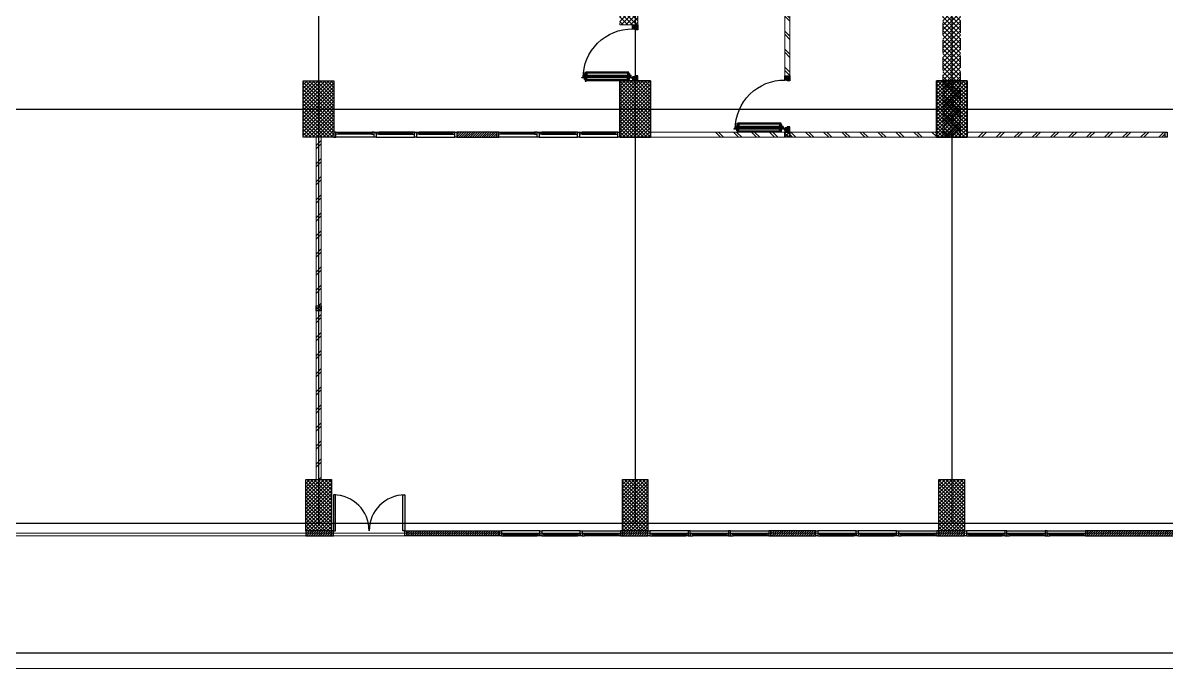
# Model space of a CAD drawing. Header units: inches. Extents: x 0 to 558, y -1 to 295.
# Drawn here: x 239.49 to 261.89, y 173.75 to 186.36 of the extents above; entities that cross this region are included whole.
import ezdxf

# ---------------------------------------------------------------- set-up
doc = ezdxf.new("R2010")
doc.units = ezdxf.units.IN
doc.header["$MEASUREMENT"] = 0
doc.linetypes.add('ACAD_ISO02W100', pattern=[15, 12, -3])
doc.layers.get('defpoints').update_dxf_attribs({"color": 1})
for name, color, linetype, lineweight in [('ars', 11, 'Continuous', 0), ('ars @ 1', 11, 'Continuous', 0), ('ARSIR', 31, 'Continuous', 5), ('ARSIR @ 1', 31, 'Continuous', 5), ('ARSIR BETON', 8, 'Continuous', 5), ('ARSIR KOLOM @ 1', 8, 'Continuous', 13), ('KOL', 1, 'Continuous', 30), ('KOLOM', 4, 'Continuous', 9), ('lan', 7, 'Continuous', 15), ('LIFT', 15, 'Continuous', 15), ('RUMPUT', 93, 'Continuous', 0), ('tem', 5, 'Continuous', 20)]:
    doc.layers.add(name, color=color, linetype=linetype, lineweight=lineweight)
doc.layers.add('as', color=1, linetype='Continuous', plot=False)
for name, color, linetype in [('dinding', 3, 'Continuous'), ('HID', 1, 'Continuous'), ('Kusen', 30, 'Continuous'), ('STL', 6, 'Continuous')]:
    doc.layers.add(name, color=color, linetype=linetype)
doc.layers.add('POLYLINE TPAK', color=4, linetype='Continuous', lineweight=20, plot=False)
pattern_1 = [(86.6697, (37.0798, 226.14725), (-0.5066041, 0.569206), [0.142875, -0.934755]), (41.6697, (37.0798, 226.14725), (-0.5066045, 0.5692064), [0.142875, -0.619125]), (131.6697, (37.0798, 226.14725), (-0.5692064, -0.5066045), [0.142875, -0.619125])]
pattern_2 = [(45, (0, -5), (-0.03535534, 0.03535534), []), (135, (0, -5), (-0.03535534, -0.03535534), [])]
pattern_3 = [(225, (1.1, 1e-06), (-0.014142, 0.014142), []), (135, (1.1, 1e-06), (0.014142, 0.014142), [])]
pattern_4 = [(315, (-2e-13, 1e-06), (0.014142, 0.014142), []), (45, (-2e-13, 1e-06), (-0.014142, 0.014142), [])]
pattern_5 = [(45, (17.76, 45.3), (-0.02245064, 0.02245064), [])]
pattern_6 = [(45, (1583.21095, -452.5532), (-0.176776695, 0.176776695), []), (45, (1583.27345, -452.5532), (-0.176776695, 0.176776695), [])]
pattern_7 = [(225, (0.55, -51.300008), (0.022097087, -0.022097087), [])]

# ---------------------------------------------------------------- blocks, each defined once
blk = doc.blocks.new('K 10.10')
at = {"layer": 'ars'}
h = blk.add_hatch(dxfattribs=at)
h.set_pattern_fill('_USER', color=256, scale=0.05, angle=45, double=1, pattern_type=0)
h.set_pattern_definition([(45, (0, 0), (-0.035355339, 0.035355339), []), (135, (0, 0), (-0.035355339, -0.035355339), [])])
h.paths.add_polyline_path([(1560.538, 1380.407), (1560.638, 1380.407), (1560.638, 1380.507), (1560.538, 1380.507)])
at = {"layer": 'KOL'}
blk.add_lwpolyline([(1560.538, 1380.407), (1560.638, 1380.407), (1560.638, 1380.507), (1560.538, 1380.507)], close=True, dxfattribs=at)
blk = doc.blocks.new('k1')
at = {"layer": 'ars'}
h = blk.add_hatch(dxfattribs=at)
h.set_pattern_fill('_USER', color=256, scale=0.05, angle=45, double=1, pattern_type=0)
h.set_pattern_definition(pattern_2)
h.paths.add_polyline_path([(-0.3, -0.55), (0.3, -0.55), (0.3, 0.55), (-0.3, 0.55)])
at = {"layer": 'KOL'}
blk.add_lwpolyline([(-0.3, -0.55), (0.3, -0.55), (0.3, 0.55), (-0.3, 0.55)], close=True, dxfattribs=at)
blk = doc.blocks.new('k2')
at = {"layer": 'ars'}
h = blk.add_hatch(dxfattribs=at)
h.set_pattern_fill('_USER', color=256, scale=0.05, angle=45, double=1, pattern_type=0)
h.set_pattern_definition(pattern_2)
h.paths.add_polyline_path([(-0.25, -0.5), (0.25, -0.5), (0.25, 0.5), (-0.25, 0.5)])
at = {"layer": 'KOL'}
blk.add_lwpolyline([(-0.25, -0.5), (0.25, -0.5), (0.25, 0.5), (-0.25, 0.5)], close=True, dxfattribs=at)
blk = doc.blocks.new('D-P90')
at = {"layer": 'ars'}
h = blk.add_hatch(dxfattribs=at)
h.set_pattern_fill('ANSI37', color=256, scale=0.005, angle=-90, style=0)
h.set_pattern_definition([(45, (-1350.94906, -1248.591899), (0.01122532015, -0.01122532015), []), (315, (-1350.94906, -1248.591899), (-0.01122532015, -0.01122532015), [])])
h.paths.add_polyline_path([(0.009, -0.183, -0.414214), (0.01, -0.184), (0.01, -1.116, -0.414214), (0.009, -1.117), (-0.034, -1.117, 0.414214), (-0.037, -1.12), (-0.037, -1.142, -1), (-0.038, -1.142), (-0.038, -0.158, -1), (-0.037, -0.158), (-0.037, -0.181, 0.414214), (-0.034, -0.183)])
at = {"layer": 'as'}
for p, q in [((-0.04, -0.158), (-0.046, -0.158)), ((-0.042, -0.161), (-0.042, -0.155))]:
    blk.add_line(p, q, dxfattribs=at)
at = {"layer": 'HID'}
for p, q in [((-0.044, -0.125), (-0.092, -0.077)), ((-0.042, -0.123), (-0.091, -0.075)), ((-0.066, -0.147), (-0.023, -0.104)), ((-0.063, -0.147), (-0.023, -0.107)), ((0.966, -0.147), (0.923, -0.104)), ((0.963, -0.147), (0.923, -0.107)), ((0.942, -0.123), (0.991, -0.075)), ((0.944, -0.125), (0.992, -0.077))]:
    blk.add_line(p, q, dxfattribs=at)
for points in [[(-0.044, -0.125), (-0.044, -0.125), (-0.042, -0.123), (-0.042, -0.123)], [(0.944, -0.125), (0.944, -0.125), (0.942, -0.123), (0.942, -0.123)]]:
    blk.add_lwpolyline(points, dxfattribs=at)
at = {"layer": 'KOL'}
blk.add_line((0.97, -0.13), (0.97, -0.15), dxfattribs=at)
at = {"layer": 'Kusen', "ltscale": 2}
for p, q in [((-0.099, -0.221), (-0.099, -1.06)), ((-0.074, -0.211), (-0.04, -0.211)), ((-0.074, -0.221), (-0.074, -0.211)), ((-0.061, -0.251), (-0.061, -0.211)), ((-0.04, -0.251), (-0.04, -0.211)), ((0.046, -0.211), (0.012, -0.211)), ((0.012, -0.251), (0.012, -0.211)), ((0.033, -0.251), (0.033, -0.211)), ((0.046, -0.221), (0.046, -0.211)), ((0.073, -0.221), (0.073, -1.06)), ((-0.079, -0.241), (-0.079, -1.06)), ((-0.074, -0.251), (-0.074, -0.241)), ((-0.074, -0.251), (-0.04, -0.251)), ((0.046, -0.251), (0.012, -0.251)), ((0.046, -0.251), (0.046, -0.241)), ((0.053, -0.241), (0.053, -1.06)), ((-0.074, -1.05), (-0.04, -1.05)), ((-0.074, -1.05), (-0.074, -1.06)), ((-0.074, -1.08), (-0.074, -1.09)), ((-0.074, -1.09), (-0.04, -1.09)), ((-0.061, -1.05), (-0.061, -1.09)), ((-0.04, -1.05), (-0.04, -1.09)), ((0.046, -1.05), (0.012, -1.05)), ((0.012, -1.05), (0.012, -1.09)), ((0.046, -1.09), (0.012, -1.09)), ((0.033, -1.05), (0.033, -1.09)), ((0.046, -1.05), (0.046, -1.06)), ((0.046, -1.08), (0.046, -1.09))]:
    blk.add_line(p, q, dxfattribs=at)
at = {"layer": 'Kusen'}
for p, q in [((-0.042, -0.155), (-0.038, -0.156)), ((-0.042, -0.157), (-0.038, -0.158))]:
    blk.add_line(p, q, dxfattribs=at)
at = {"layer": 'Kusen', "ltscale": 2}
for points in [[(-0.099, -0.241), (-0.061, -0.241), (-0.061, -0.221), (-0.099, -0.221), (-0.099, -0.241)], [(0.073, -0.241), (0.033, -0.241), (0.033, -0.221), (0.073, -0.221), (0.073, -0.241)], [(-0.101, -1.06), (-0.061, -1.06), (-0.061, -1.08), (-0.101, -1.08), (-0.101, -1.06)], [(0.073, -1.06), (0.033, -1.06), (0.033, -1.08), (0.073, -1.08), (0.073, -1.06)]]:
    blk.add_lwpolyline(points, dxfattribs=at)
at = {"layer": 'Kusen'}
blk.add_circle((-0.042, -0.158), 0.001, dxfattribs=at)
for radius, start, end in [(0.0025, 75.7804, 11.3851), (0.961, 270, 0.4597)]:
    blk.add_arc((-0.042, -0.158), radius, start, end, dxfattribs=at)
at = {"layer": 'STL'}
for p, q in [((-0.038, -0.158), (-0.038, -1.142)), ((-0.037, -0.181), (-0.037, -0.158)), ((-0.034, -0.183), (0.009, -0.183)), ((0.01, -0.184), (0.01, -1.116)), ((-0.034, -1.117), (0.009, -1.117)), ((-0.037, -1.12), (-0.037, -1.142))]:
    blk.add_line(p, q, dxfattribs=at)
for points in [[(0, -0.1), (0, -0.103), (-0.019, -0.103, 0.414214), (-0.02, -0.105), (-0.02, -0.148, -0.414214), (-0.022, -0.15), (-0.068, -0.15, -0.414214), (-0.07, -0.148), (-0.07, -0.13), (-0.067, -0.13), (-0.067, -0.146, 0.414214), (-0.065, -0.147), (-0.024, -0.147, 0.414214), (-0.023, -0.146), (-0.023, -0.102, -0.414214), (-0.021, -0.1)], [(0.9, -0.1), (0.9, -0.103), (0.919, -0.103, -0.414214), (0.92, -0.105), (0.92, -0.148, 0.414214), (0.922, -0.15), (0.968, -0.15, 0.414214), (0.97, -0.148), (0.97, -0.13), (0.967, -0.13), (0.967, -0.146, -0.414214), (0.966, -0.147), (0.925, -0.147, -0.414214), (0.923, -0.146), (0.923, -0.102, 0.414214), (0.921, -0.1)]]:
    blk.add_lwpolyline(points, format="xyb", close=True, dxfattribs=at)
blk.add_lwpolyline([(0.009, -0.182), (-0.034, -0.182, -0.414214), (-0.035, -0.181), (-0.035, -0.158, 1), (-0.04, -0.158), (-0.04, -1.142, 1), (-0.035, -1.142), (-0.035, -1.12, -0.414214), (-0.034, -1.119), (0.009, -1.119, 0.414214), (0.012, -1.116), (0.012, -0.184)], format="xyb", dxfattribs=at)
for centre, radius, start, end in [((-0.038, -0.158), 0.00075, 0, 180), ((-0.034, -0.181), 0.0025, 180, 270), ((0.009, -0.184), 0.0025, 360, 90), ((0.009, -0.184), 0.001, 360, 90), ((-0.034, -1.12), 0.0025, 90, 180), ((0.009, -1.116), 0.001, 270, 0), ((-0.038, -1.142), 0.00075, 180, 0)]:
    blk.add_arc(centre, radius, start, end, dxfattribs=at)
blk = doc.blocks.new('PINTU DARURAT')
at = {"layer": 'ARSIR'}
h = blk.add_hatch(dxfattribs=at)
h.set_pattern_fill('_USER', color=256, scale=0.02, angle=315, style=0, double=1, pattern_type=0)
h.set_pattern_definition(pattern_4)
edge = h.paths.add_edge_path()
edge.add_line((0, 0), (0.1, 0))
edge.add_line((0.1, 0), (0.1, 0.05))
edge.add_line((0.1, 0.05), (0.077, 0.05))
edge.add_line((0.077, 0.05), (0.077, 0.096))
edge.add_arc((0.076, 0.096), 0.0015, 360, 450)
edge.add_line((0.075, 0.097), (0.035, 0.097))
edge.add_arc((0.035, 0.096), 0.0015, 90, 180)
edge.add_line((0.033, 0.096), (0.033, 0.08))
edge.add_line((0.033, 0.08), (0.03, 0.08))
edge.add_line((0.03, 0.08), (0.03, 0.1))
edge.add_line((0.03, 0.1), (0, 0.1))
edge.add_line((0, 0.1), (0, 0))
h = blk.add_hatch(dxfattribs=at)
h.set_pattern_fill('_USER', color=256, scale=0.02, angle=315, style=0, double=1, pattern_type=0)
h.set_pattern_definition(pattern_4)
edge = h.paths.add_edge_path()
edge.add_line((0, 0), (0.1, 0))
edge.add_line((0.1, 0), (0.1, 0.05))
edge.add_line((0.1, 0.05), (0.077, 0.05))
edge.add_line((0.077, 0.05), (0.077, 0.096))
edge.add_arc((0.076, 0.096), 0.0015, 360, 450)
edge.add_line((0.075, 0.097), (0.035, 0.097))
edge.add_arc((0.035, 0.096), 0.0015, 90, 180)
edge.add_line((0.033, 0.096), (0.033, 0.08))
edge.add_line((0.033, 0.08), (0.03, 0.08))
edge.add_line((0.03, 0.08), (0.03, 0.1))
edge.add_line((0.03, 0.1), (0, 0.1))
edge.add_line((0, 0.1), (0, 0))
h = blk.add_hatch(dxfattribs=at)
h.set_pattern_fill('_USER', color=256, scale=0.02, angle=315, style=0, double=1, pattern_type=0)
h.set_pattern_definition(pattern_3)
edge = h.paths.add_edge_path()
edge.add_line((1.1, 0), (1, 0))
edge.add_line((1, 0), (1, 0.05))
edge.add_line((1, 0.05), (1.023, 0.05))
edge.add_line((1.023, 0.05), (1.023, 0.096))
edge.add_arc((1.024, 0.096), 0.0015, -630, -540, ccw=False)
edge.add_line((1.024, 0.097), (1.065, 0.097))
edge.add_arc((1.065, 0.096), 0.0015, -360, -270, ccw=False)
edge.add_line((1.067, 0.096), (1.067, 0.08))
edge.add_line((1.067, 0.08), (1.07, 0.08))
edge.add_line((1.07, 0.08), (1.07, 0.1))
edge.add_line((1.07, 0.1), (1.1, 0.1))
edge.add_line((1.1, 0.1), (1.1, 0))
h = blk.add_hatch(dxfattribs=at)
h.set_pattern_fill('_USER', color=256, scale=0.02, angle=315, style=0, double=1, pattern_type=0)
h.set_pattern_definition(pattern_3)
edge = h.paths.add_edge_path()
edge.add_line((1.1, 0), (1, 0))
edge.add_line((1, 0), (1, 0.05))
edge.add_line((1, 0.05), (1.023, 0.05))
edge.add_line((1.023, 0.05), (1.023, 0.096))
edge.add_arc((1.024, 0.096), 0.0015, -630, -540, ccw=False)
edge.add_line((1.024, 0.097), (1.065, 0.097))
edge.add_arc((1.065, 0.096), 0.0015, -360, -270, ccw=False)
edge.add_line((1.067, 0.096), (1.067, 0.08))
edge.add_line((1.067, 0.08), (1.07, 0.08))
edge.add_line((1.07, 0.08), (1.07, 0.1))
edge.add_line((1.07, 0.1), (1.1, 0.1))
edge.add_line((1.1, 0.1), (1.1, 0))
at = {"layer": 'KOL'}
blk.add_line((1.1, 0.1), (1.1, 0), dxfattribs=at)
blk.add_line((1.1, 0.1), (1.1, 0), dxfattribs=at)
blk.add_line((1.1, 0.1), (1.1, 0), dxfattribs=at)
blk.add_line((1.1, 0.1), (1.1, 0), dxfattribs=at)
for points in [[(0, 0), (0.1, 0), (0.1, 0.05), (0.077, 0.05), (0.077, 0.096, 0.414214), (0.075, 0.097), (0.035, 0.097, 0.414214), (0.033, 0.096), (0.033, 0.08), (0.03, 0.08), (0.03, 0.1), (0, 0.1)], [(0, 0), (0.1, 0), (0.1, 0.05), (0.077, 0.05), (0.077, 0.096, 0.414214), (0.075, 0.097), (0.035, 0.097, 0.414214), (0.033, 0.096), (0.033, 0.08), (0.03, 0.08), (0.03, 0.1), (0, 0.1)], [(1.1, 0), (1, 0), (1, 0.05), (1.023, 0.05), (1.023, 0.096, -0.414214), (1.024, 0.097), (1.065, 0.097, -0.414214), (1.067, 0.096), (1.067, 0.08), (1.07, 0.08), (1.07, 0.1), (1.1, 0.1)], [(1.1, 0), (1, 0), (1, 0.05), (1.023, 0.05), (1.023, 0.096, -0.414214), (1.024, 0.097), (1.065, 0.097, -0.414214), (1.067, 0.096), (1.067, 0.08), (1.07, 0.08), (1.07, 0.1), (1.1, 0.1)]]:
    blk.add_lwpolyline(points, format="xyb", close=True, dxfattribs=at)
at = {"layer": 'Kusen', "xscale": -1, "rotation": 180}
blk.add_blockref('D-P90', (0.1, -0.05), dxfattribs=at)
blk = doc.blocks.new('BV 241')
at = {"layer": 'Kusen'}
for p, q in [((-0.415, 0), (-1.165, 0)), ((-1.115, 0.1), (-0.465, 0.1)), ((-0.465, 0.06), (-1.115, 0.06)), ((-0.375, 0), (0.375, 0)), ((0.325, 0.1), (-0.325, 0.1)), ((-0.325, 0.06), (0.325, 0.06)), ((1.115, 0.1), (0.465, 0.1)), ((0.465, 0.06), (1.115, 0.06)), ((0.415, 0), (1.165, 0))]:
    blk.add_line(p, q, dxfattribs=at)
for points in [[(-1.205, 0), (-1.165, 0), (-1.165, 0.1), (-1.205, 0.1)], [(-0.375, 0), (-0.415, 0), (-0.415, 0.1), (-0.375, 0.1)], [(0.415, 0), (0.375, 0), (0.375, 0.1), (0.415, 0.1)], [(1.205, 0), (1.165, 0), (1.165, 0.1), (1.205, 0.1)]]:
    blk.add_lwpolyline(points, close=True, dxfattribs=at)
for points in [[(-1.115, 0.0775), (-1.115, 0.06), (-1.165, 0.06), (-1.165, 0.1), (-1.115, 0.1), (-1.115, 0.0825), (-1.125, 0.0825), (-1.125, 0.0775), (-1.115, 0.0775)], [(-0.465, 0.0775), (-0.465, 0.06), (-0.415, 0.06), (-0.415, 0.1), (-0.465, 0.1), (-0.465, 0.0825), (-0.455, 0.0825), (-0.455, 0.0775), (-0.465, 0.0775)], [(-0.325, 0.0775), (-0.325, 0.06), (-0.375, 0.06), (-0.375, 0.1), (-0.325, 0.1), (-0.325, 0.0825), (-0.335, 0.0825), (-0.335, 0.0775), (-0.325, 0.0775)], [(0.325, 0.0775), (0.325, 0.06), (0.375, 0.06), (0.375, 0.1), (0.325, 0.1), (0.325, 0.0825), (0.335, 0.0825), (0.335, 0.0775), (0.325, 0.0775)], [(0.465, 0.0775), (0.465, 0.06), (0.415, 0.06), (0.415, 0.1), (0.465, 0.1), (0.465, 0.0825), (0.455, 0.0825), (0.455, 0.0775), (0.465, 0.0775)], [(1.115, 0.0775), (1.115, 0.06), (1.165, 0.06), (1.165, 0.1), (1.115, 0.1), (1.115, 0.0825), (1.125, 0.0825), (1.125, 0.0775), (1.115, 0.0775)]]:
    blk.add_lwpolyline(points, dxfattribs=at)
at = {"layer": 'Kusen', "color": 141}
for points in [[(-1.125, 0.0775), (-0.455, 0.0775), (-0.455, 0.0825), (-1.125, 0.0825)], [(0.335, 0.0775), (-0.335, 0.0775), (-0.335, 0.0825), (0.335, 0.0825)], [(1.125, 0.0775), (0.455, 0.0775), (0.455, 0.0825), (1.125, 0.0825)]]:
    blk.add_lwpolyline(points, close=True, dxfattribs=at)
blk = doc.blocks.new('P-70-DOBLE')
at = {"layer": 'Kusen'}
for points in [[(102.301, -17.94), (102.341, -17.94), (102.341, -18.04), (102.301, -18.04)], [(102.341, -18.04), (102.381, -18.04), (102.381, -18.74), (102.341, -18.74)], [(103.741, -18.04), (103.701, -18.04), (103.701, -18.74), (103.741, -18.74)], [(103.781, -17.94), (103.741, -17.94), (103.741, -18.04), (103.781, -18.04)]]:
    blk.add_lwpolyline(points, close=True, dxfattribs=at)
for centre, start, end in [((102.341, -18.04), 270, 360), ((103.741, -18.04), 180, 270)]:
    blk.add_arc(centre, 0.7, start, end, dxfattribs=at)
blk = doc.blocks.new("k3'")
at = {"layer": 'ars'}
h = blk.add_hatch(dxfattribs=at)
h.set_pattern_fill('_USER', color=256, scale=0.05, angle=45, double=1, pattern_type=0)
h.set_pattern_definition([(45, (0, -4.975), (-0.03535534, 0.03535534), []), (135, (0, -4.975), (-0.03535534, -0.03535534), [])])
h.paths.add_polyline_path([(-0.25, -0.375), (0.25, -0.375), (0.25, 0.375), (-0.25, 0.375)])
at = {"layer": 'KOL'}
blk.add_lwpolyline([(-0.25, -0.375), (0.25, -0.375), (0.25, 0.375), (-0.25, 0.375)], close=True, dxfattribs=at)
blk = doc.blocks.new('T. J2')
at = {"layer": 'Kusen'}
for p, q in [((-0.419, 0), (0.331, 0)), ((-0.369, 0.1), (0.281, 0.1)), ((0.281, 0.06), (-0.369, 0.06))]:
    blk.add_line(p, q, dxfattribs=at)
for points in [[(-0.459, 0), (-0.419, 0), (-0.419, 0.1), (-0.459, 0.1)], [(0.331, 0), (0.371, 0), (0.371, 0.1), (0.331, 0.1)]]:
    blk.add_lwpolyline(points, close=True, dxfattribs=at)
for points in [[(-0.369, 0.077), (-0.369, 0.06), (-0.419, 0.06), (-0.419, 0.1), (-0.369, 0.1), (-0.369, 0.082), (-0.379, 0.082), (-0.379, 0.077), (-0.369, 0.077)], [(0.281, 0.077), (0.281, 0.06), (0.331, 0.06), (0.331, 0.1), (0.281, 0.1), (0.281, 0.082), (0.291, 0.082), (0.291, 0.077), (0.281, 0.077)]]:
    blk.add_lwpolyline(points, dxfattribs=at)
at = {"layer": 'Kusen', "color": 141}
blk.add_lwpolyline([(-0.379, 0.077), (0.291, 0.077), (0.291, 0.082), (-0.379, 0.082)], close=True, dxfattribs=at)
blk = doc.blocks.new('P.SHAFT')
for points in [[(-0.05, 0.54), (-0.05, 0.58), (0.05, 0.58), (0.05, 0.54)], [(-0.05, 0.04), (-0.05, 0.54), (0.05, 0.54), (0.05, 0.04)], [(-0.05, 0), (-0.05, 0.04), (0.05, 0.04), (0.05, 0)]]:
    blk.add_lwpolyline(points, close=True)
blk = doc.blocks.new('KLOPRAK-10')
at = {"layer": 'ARSIR KOLOM @ 1'}
blk.add_hatch(color=256, dxfattribs=at).paths.add_polyline_path([(390.015, -20.575), (390.115, -20.575), (390.115, -20.475), (390.015, -20.475)])
at = {"layer": 'as'}
blk.add_line((390.115, -20.475), (390.015, -20.575), dxfattribs=at)
blk.add_lwpolyline([(390.015, -20.475), (390.115, -20.575)], dxfattribs=at)
at = {"layer": 'KOLOM'}
blk.add_lwpolyline([(390.015, -20.575), (390.115, -20.575), (390.115, -20.475), (390.015, -20.475)], close=True, dxfattribs=at)
blk = doc.blocks.new('T.DAR')
at = {"layer": 'ars'}
h = blk.add_hatch(dxfattribs=at)
h.set_pattern_fill('ANSI31', color=256, scale=0.25, style=0)
h.set_pattern_definition(pattern_7)
h.paths.add_polyline_path([(0.2, 7), (0.3, 7), (0.3, 7.6), (0.55, 7.6), (0.55, 7.7), (0.2, 7.7)])
h = blk.add_hatch(dxfattribs=at)
h.set_pattern_fill('ANSI31', color=256, scale=0.25, style=0)
h.set_pattern_definition(pattern_7)
edge = h.paths.add_edge_path()
edge.add_line((0.2, 7), (0.2, 7.7))
edge.add_line((0.2, 7.7), (0.55, 7.7))
edge.add_line((0.55, 7.7), (0.55, 7.6))
edge.add_line((0.55, 7.6), (0.3, 7.6))
edge.add_line((0.3, 7.6), (0.3, 7))
edge.add_line((0.3, 7), (0.2, 7))
h = blk.add_hatch(dxfattribs=at)
h.set_pattern_fill('ANSI31', color=256, scale=0.25, style=0)
h.set_pattern_definition([(225, (6.599998, -51.300008), (0.022097087, -0.022097087), [])])
h.paths.add_polyline_path([(6.5, 7), (6.6, 7), (6.6, 7.7), (1.38, 7.7), (1.38, 7.6), (6.5, 7.6)])
h = blk.add_hatch(dxfattribs=at)
h.set_pattern_fill('ANSI37', color=256, scale=0.02, style=0)
h.set_pattern_definition([(45, (268.691906, -190.19392), (-0.044901281, 0.044901281), []), (135, (268.691906, -190.19392), (-0.044901281, -0.044901281), [])])
h.paths.add_polyline_path([(0.475, 0), (0.125, 0), (0.125, 7), (0.475, 7)])
h = blk.add_hatch(dxfattribs=at)
h.set_pattern_fill('ANSI37', color=256, scale=0.02, style=0)
h.set_pattern_definition([(45, (6.5, -8e-06), (-0.0449013, 0.0449013), []), (135, (6.5, -8e-06), (-0.0449013, -0.0449013), [])])
h.paths.add_polyline_path([(6.45, 2.2), (6.8, 2.2), (6.8, 7), (6.45, 7)])
h = blk.add_hatch(dxfattribs=at)
h.set_pattern_fill('TEMBOK', color=256, scale=0.25)
h.set_pattern_definition([(45, (6.5, -51.72), (-0.1767767, 0.1767767), []), (45, (6.5625, -51.72), (-0.1767767, 0.1767767), [])])
h.paths.add_polyline_path([(6.55, 3.17), (6.45, 3.17), (6.45, 4.95), (6.55, 4.95)])
h = blk.add_hatch(dxfattribs=at)
h.set_pattern_fill('TEMBOK', color=256, scale=0.25)
h.set_pattern_definition([(45, (0.71143, -49.94), (-0.1767767, 0.1767767), []), (45, (0.77393, -49.94), (-0.1767767, 0.1767767), [])])
h.paths.add_polyline_path([(5.861, 3.75), (6.45, 3.75), (6.45, 3.85), (5.861, 3.85)])
at = {"layer": 'ars @ 1'}
h = blk.add_hatch(dxfattribs=at)
h.set_pattern_fill('TEMBOK', color=256, scale=0.25)
h.set_pattern_definition([(45, (1583.11878, -452.5532), (-0.176776695, 0.176776695), []), (45, (1583.18128, -452.5532), (-0.176776695, 0.176776695), [])])
h.paths.add_polyline_path([(3.57, 1.2), (3.47, 1.2), (3.47, 6.75), (3.57, 6.75)])
h = blk.add_hatch(dxfattribs=at)
h.set_pattern_fill('TEMBOK', color=256, scale=0.25)
h.set_pattern_definition([(45, (33.3, 5.805), (-0.1767767, 0.1767767), []), (45, (33.3625, 5.805), (-0.1767767, 0.1767767), [])])
h.paths.add_polyline_path([(6.4, 6.85), (6.4, 6.75), (3.662, 6.75), (3.662, 6.85)])
h = blk.add_hatch(dxfattribs=at)
h.set_pattern_fill('TEMBOK', color=256, scale=0.25)
h.set_pattern_definition(pattern_6)
h.paths.add_polyline_path([(0.6, 0), (0.6, 0.1), (3.562, 0.1), (3.562, 0)])
h = blk.add_hatch(dxfattribs=at)
h.set_pattern_fill('TEMBOK', color=256, scale=0.25)
h.set_pattern_definition(pattern_6)
h.paths.add_polyline_path([(3.662, 0), (3.662, 0.1), (5.1, 0.1), (5.1, 0)])
at = {"layer": 'ARSIR @ 1'}
h = blk.add_hatch(dxfattribs=at)
h.set_pattern_fill('ANSI32', color=256, scale=0.01, style=0, double=1)
h.set_pattern_definition([(45, (0.79921, 3.74999), (0.067352, -0.067352), []), (45, (0.79921, 3.79489), (0.067352, -0.067352), [])])
h.paths.add_polyline_path([(4.006, 3.85), (4.006, 3.75), (4.249, 3.75), (4.249, 3.85)])
h = blk.add_hatch(dxfattribs=at)
h.set_pattern_fill('ANSI32', color=256, scale=0.01, style=0, double=1)
h.set_pattern_definition([(45, (2.49209, 3.74999), (0.067352, -0.067352), []), (45, (2.49209, 3.79489), (0.067352, -0.067352), [])])
h.paths.add_polyline_path([(5.655, 3.85), (5.655, 3.75), (5.761, 3.75), (5.761, 3.85)])
at = {"layer": 'defpoints', "color": 3, "linetype": 'ACAD_ISO02W100', "ltscale": 0.015}
blk.add_lwpolyline([(6.45, 3.55), (6.45, 3.85), (3.57, 3.85), (3.57, 7.6), (3.57, 7.6), (3.27, 7.6), (3.27, 3.55), (6.45, 3.55)], dxfattribs=at)
at = {"layer": 'dinding'}
for points in [[(4.006, 3.85), (4.006, 3.75), (4.249, 3.75), (4.249, 3.85)], [(5.655, 3.85), (5.655, 3.75), (5.761, 3.75), (5.761, 3.85)]]:
    blk.add_lwpolyline(points, close=True, dxfattribs=at)
at = {"layer": 'KOLOM', "linetype": 'ACAD_ISO02W100', "ltscale": 0.02}
for points in [[(0.475, 0), (0.125, 0), (0.125, 7), (0.475, 7)], [(6.8, 2.2), (6.45, 2.2), (6.45, 7), (6.8, 7)]]:
    blk.add_lwpolyline(points, close=True, dxfattribs=at)
at = {"layer": 'lan', "linetype": 'Continuous'}
for p, q in [((3.57, 7.35), (6.25, 7.35)), ((6.25, 7.35), (6.25, 6.85))]:
    blk.add_line(p, q, dxfattribs=at)
for points in [[(6.25, 7.35), (3.57, 6.85)], [(6.25, 6.85), (3.57, 7.35)]]:
    blk.add_lwpolyline(points, dxfattribs=at)
at = {"layer": 'LIFT'}
for points in [[(4.114, 4.003), (5.754, 4.003), (5.754, 6.143), (4.114, 6.143)], [(4.134, 4.023), (5.734, 4.023), (5.734, 6.123), (4.134, 6.123)], [(4.249, 3.932), (5.655, 3.932), (5.655, 3.968), (4.249, 3.968)], [(4.249, 3.932), (4.402, 3.932), (4.402, 3.968), (4.249, 3.968)], [(4.402, 3.85), (4.249, 3.85), (4.249, 3.897), (4.402, 3.897)], [(4.402, 3.897), (5.502, 3.897), (5.502, 3.932), (4.402, 3.932)], [(5.502, 3.932), (5.655, 3.932), (5.655, 3.968), (5.502, 3.968)], [(5.502, 3.85), (5.655, 3.85), (5.655, 3.897), (5.502, 3.897)]]:
    blk.add_lwpolyline(points, close=True, dxfattribs=at)
for points in [[(4.249, 3.85), (4.249, 3.75), (4.309, 3.75), (4.367, 3.815), (4.402, 3.815), (4.402, 3.85), (4.249, 3.85)], [(5.655, 3.85), (5.655, 3.75), (5.594, 3.75), (5.537, 3.815), (5.502, 3.815), (5.502, 3.85), (5.655, 3.85)]]:
    blk.add_lwpolyline(points, dxfattribs=at)
at = {"layer": 'tem'}
blk.add_lwpolyline([(0.2, 7), (0.2, 7.7), (0.55, 7.7), (0.55, 7.6), (0.3, 7.6), (0.3, 7), (0.2, 7)], dxfattribs=at)
blk.add_lwpolyline([(0.2, 7), (0.2, 7.7), (0.55, 7.7), (0.55, 7.6), (0.3, 7.6), (0.3, 7), (0.2, 7)], dxfattribs=at)
for points in [[(1.38, 7.7), (1.38, 7.6), (6.5, 7.6), (6.5, 7), (6.6, 7), (6.6, 7.7)], [(3.57, 6.92), (3.47, 6.92), (3.47, 6.85), (3.57, 6.85)], [(3.57, 1.2), (3.47, 1.2), (3.47, 6.75), (3.57, 6.75)], [(6.45, 6.85), (6.45, 6.75), (3.57, 6.75), (3.57, 6.85)], [(3.57, 3.75), (3.57, 3.85), (3.906, 3.85), (3.906, 3.75)], [(5.861, 3.75), (5.861, 3.85), (6.45, 3.85), (6.45, 3.75)], [(0.6, 0), (0.6, 0.1), (3.47, 0.1), (3.47, 0)], [(3.57, 0), (3.57, 0.1), (6.2, 0.1), (6.2, 0)]]:
    blk.add_lwpolyline(points, close=True, dxfattribs=at)
at = {"color": 2}
for p in [(-386.108, 24.325), (-384.253, 24.325)]:
    blk.add_blockref('KLOPRAK-10', p, dxfattribs=at)
at = {"color": 2, "xscale": -1, "rotation": 270}
blk.add_blockref('PINTU DARURAT', (3.47, 0.1), dxfattribs=at)
at = {"layer": 'KOL', "xscale": -1, "rotation": 180}
for name, p in [("k3'", (0.3, 5.325)), ("k3'", (0.3, 5.325)), ('k1', (0.3, 0.55)), ('k1', (6.5, 0.55))]:
    blk.add_blockref(name, p, dxfattribs=at)
at = {"layer": 'KOLOM', "extrusion": (0, 0, -1), "xscale": -1, "zscale": -1, "rotation": 180}
for p in [(-1564.108, 1388.007), (-1564.108, 1387.257), (-1564.108, 1384.257), (-1564.108, 1380.507)]:
    blk.add_blockref('K 10.10', p, dxfattribs=at)
at = {"layer": 'Kusen'}
blk.add_blockref('T. J2', (0.999, 7.6), dxfattribs=at)
blk.add_blockref('T. J2', (0.999, 7.6), dxfattribs=at)
at = {"layer": 'Kusen', "color": 2, "rotation": 179.9999772094499}
blk.add_blockref('P.SHAFT', (3.52, 7.5), dxfattribs=at)
blk = doc.blocks.new('A-DAS')
at = {"layer": 'ars'}
h = blk.add_hatch(dxfattribs=at)
h.set_pattern_fill('TEMBOK', color=256, scale=0.25)
h.set_pattern_definition([(45, (-56.4, 6.77), (-0.1767767, 0.1767767), []), (45, (-56.3375, 6.77), (-0.1767767, 0.1767767), [])])
h.paths.add_polyline_path([(17.95, 49.8), (18.05, 49.8), (18.05, 53.1), (17.95, 53.1)])
h = blk.add_hatch(dxfattribs=at)
h.set_pattern_fill('ANSI31', color=256, scale=0.01, style=0)
h.set_pattern_definition([(45, (5.79, 53.1), (-0.02245064, 0.02245064), [])])
h.paths.add_polyline_path([(20.71, 53.1), (21.49, 53.1), (21.49, 53.2), (20.71, 53.2)])
h = blk.add_hatch(dxfattribs=at)
h.set_pattern_fill('TEMBOK', color=256, scale=0.25)
h.set_pattern_definition([(45, (-56.4, 8.67), (-0.1767767, 0.1767767), []), (45, (-56.3375, 8.67), (-0.1767767, 0.1767767), [])])
h.paths.add_polyline_path([(17.95, 46.4), (18.05, 46.4), (18.05, 49.7), (17.95, 49.7)])
h = blk.add_hatch(dxfattribs=at)
h.set_pattern_fill('ANSI31', color=256, scale=0.01, style=0)
h.set_pattern_definition([(45, (2.45, 45.3), (-0.02245064, 0.02245064), [])])
h.paths.add_polyline_path([(17.75, 45.3), (18.25, 45.3), (18.25, 45.4), (17.75, 45.4)])
h = blk.add_hatch(dxfattribs=at)
h.set_pattern_fill('ANSI31', color=256, scale=0.01, style=0)
h.set_pattern_definition(pattern_5)
h.paths.add_polyline_path([(21.54, 45.3), (19.73, 45.3), (19.73, 45.4), (21.54, 45.4)])
h = blk.add_hatch(dxfattribs=at)
h.set_pattern_fill('ANSI31', color=256, scale=0.01, style=0)
h.set_pattern_definition([(45, (8.65, 45.3), (-0.02245064, 0.02245064), [])])
h.paths.add_polyline_path([(23.95, 45.3), (24.45, 45.3), (24.45, 45.4), (23.95, 45.4)])
h = blk.add_hatch(dxfattribs=at)
h.set_pattern_fill('ANSI31', color=256, scale=0.01, style=0)
h.set_pattern_definition([(45, (11.56, 45.3), (-0.02245064, 0.02245064), [])])
h.paths.add_polyline_path([(26.86, 45.3), (27.74, 45.3), (27.74, 45.4), (26.86, 45.4)])
h = blk.add_hatch(dxfattribs=at)
h.set_pattern_fill('ANSI31', color=256, scale=0.01, style=0)
h.set_pattern_definition([(45, (14.85, 45.3), (-0.02245064, 0.02245064), [])])
h.paths.add_polyline_path([(30.15, 45.3), (30.65, 45.3), (30.65, 45.4), (30.15, 45.4)])
h = blk.add_hatch(dxfattribs=at)
h.set_pattern_fill('ANSI31', color=256, scale=0.01, style=0)
h.set_pattern_definition(pattern_5)
h.paths.add_polyline_path([(33.06, 45.3), (34.87, 45.3), (34.87, 45.4), (33.06, 45.4)])
at = {"layer": 'ars @ 1'}
h = blk.add_hatch(dxfattribs=at)
h.set_pattern_fill('TEMBOK', color=256, scale=0.25)
h.set_pattern_definition([(45, (1555.06912, -391.0802), (-0.176776695, 0.176776695), []), (45, (1555.13162, -391.0802), (-0.176776695, 0.176776695), [])])
h.paths.add_polyline_path([(34.58, 53.1), (34.58, 53.2), (30.7, 53.2), (30.7, 53.1)])
at = {"layer": 'as'}
for p, q in [((18, 58.65), (18, 45.55)), ((24.2, 58.65), (24.2, 45.55)), ((30.4, 58.65), (30.4, 45.55)), ((-37.8, 53.65), (36.6, 53.65)), ((-37.8, 45.55), (36.6, 45.55)), ((5.95, 43.01), (36.6, 43.01))]:
    blk.add_line(p, q, dxfattribs=at)
at = {"layer": 'KOL'}
for points in [[(20.71, 53.1), (21.49, 53.1), (21.49, 53.2), (20.71, 53.2)], [(17.75, 45.3), (18.25, 45.3), (18.25, 45.4), (17.75, 45.4)], [(21.54, 45.3), (19.73, 45.3), (19.73, 45.4), (21.54, 45.4)], [(23.95, 45.3), (24.45, 45.3), (24.45, 45.4), (23.95, 45.4)], [(26.86, 45.3), (27.74, 45.3), (27.74, 45.4), (26.86, 45.4)], [(30.15, 45.3), (30.65, 45.3), (30.65, 45.4), (30.15, 45.4)], [(33.06, 45.3), (34.87, 45.3), (34.87, 45.4), (33.06, 45.4)]]:
    blk.add_lwpolyline(points, close=True, dxfattribs=at)
at = {"layer": 'Kusen'}
blk.add_lwpolyline([(34.62, 53.1), (34.58, 53.1), (34.58, 53.2), (34.62, 53.2)], close=True, dxfattribs=at)
at = {"layer": 'lan'}
blk.add_line((18.29, 45.3), (19.69, 45.3), dxfattribs=at)
at = {"layer": 'POLYLINE TPAK', "color": 3}
for points in [[(-25.35, 2.45), (24.15, 2.45), (24.15, 0.544), (30.45, 0.544), (30.45, 2.45), (36.9, 2.45), (36.9, 15.95), (5.6, 15.95), (5.6, 18.05), (5.95, 18.05), (5.95, 43.25), (5.6, 43.25), (5.6, 45.35), (36.9, 45.35), (36.9, 58.85), (30.45, 58.85), (30.45, 60.75), (24.15, 60.75), (24.15, 58.85), (-25.35, 58.85)], [(6.1, 42.7), (6, 42.7), (6, 43.3), (5.65, 43.3), (5.65, 45.3), (36.95, 45.3), (36.95, 42.7), (6.1, 42.7)]]:
    blk.add_lwpolyline(points, dxfattribs=at)
at = {"layer": 'tem', "ltscale": 2}
for points in [[(17.95, 49.8), (18.05, 49.8), (18.05, 53.1), (17.95, 53.1)], [(34.58, 53.1), (34.58, 53.2), (30.7, 53.2), (30.7, 53.1)], [(17.95, 46.4), (18.05, 46.4), (18.05, 49.7), (17.95, 49.7)]]:
    blk.add_lwpolyline(points, close=True, dxfattribs=at)
at = {"color": 2, "rotation": 90}
blk.add_blockref('PINTU DARURAT', (24.25, 54.2), dxfattribs=at)
at = {"layer": 'defpoints', "xscale": -1}
blk.add_blockref('T.DAR', (30.7, 53.1), dxfattribs=at)
at = {"layer": 'KOL', "xscale": -1, "rotation": 180}
for name, p in [('k1', (18, 53.65)), ('k1', (24.2, 53.65)), ('k1', (30.4, 53.65)), ('k2', (18, 45.9)), ('k2', (24.2, 45.9)), ('k2', (30.4, 45.9))]:
    blk.add_blockref(name, p, dxfattribs=at)
at = {"layer": 'KOLOM', "extrusion": (0, 0, -1), "zscale": -1, "rotation": 180}
blk.add_blockref('K 10.10', (1542.588, 1430.207), dxfattribs=at)
at = {"layer": 'Kusen'}
for p in [(19.505, 53.1), (22.695, 53.1)]:
    blk.add_blockref('BV 241', p, dxfattribs=at)
at = {"layer": 'Kusen', "rotation": 180}
for p in [(22.745, 45.4), (28.945, 45.4)]:
    blk.add_blockref('BV 241', p, dxfattribs=at)
at = {"layer": 'Kusen', "xscale": -1, "rotation": 180}
for p in [(25.655, 45.4), (31.855, 45.4)]:
    blk.add_blockref('BV 241', p, dxfattribs=at)
at = {"layer": 'lan', "color": 2, "rotation": 180}
blk.add_blockref('P-70-DOBLE', (122.031, 27.36), dxfattribs=at)

msp = doc.modelspace()

# ---------------------------------------------------------------- hatches: boundary and pattern name
at = {"layer": 'ARSIR'}
h = msp.add_hatch(dxfattribs=at)
h.set_pattern_fill('AR-HBONE', color=256, scale=0.003, style=0)
h.set_pattern_definition([(45, (37.0798, 226.14725), (4e-17, 0.4310523), [0.9144, -0.3048]), (135, (37.29532, 226.36278), (4e-17, 0.4310523), [0.9144, -0.3048])])
edge = h.paths.add_edge_path()
edge.add_arc((191.2828, 190.0679), 15.2, 90, 180)
edge.add_line((176.0828, 190.0679), (176.0828, 133.2715))
edge.add_arc((191.2828, 133.2715), 15.2, 180, 214.23029)
edge.add_line((178.7157, 124.7212), (179.7078, 125.3962))
edge.add_arc((191.2827, 133.2715), 14, 180, 214.23027, ccw=False)
edge.add_line((177.2828, 133.2715), (177.2828, 190.0679))
edge.add_arc((191.2828, 190.0679), 14, 90, 180, ccw=False)
edge.add_line((191.2828, 204.0679), (270.5466, 204.0679))
edge.add_arc((270.5466, 204.9086), 0.8408, 270, 359.99697)
edge.add_line((271.3873, 204.9086), (191.2828, 205.2679))
at = {"layer": 'ARSIR BETON'}
h = msp.add_hatch(dxfattribs=at)
h.set_pattern_fill('AR-HBONE', color=256, scale=0.004, style=0)
h.set_pattern_definition([(45, (37.0798, 226.14725), (6e-17, 0.5747364), [1.2192, -0.4064]), (135, (37.36716, 226.4346), (6e-17, 0.5747364), [1.2192, -0.4064])])
edge = h.paths.add_edge_path()
edge.add_arc((191.2828, 190.0679), 14, 90, 180)
edge.add_line((177.2828, 190.0679), (177.2828, 133.2715))
edge.add_arc((191.2827, 133.2715), 14, 179.99992, 263.11919)
edge.add_line((189.6055, 119.3724), (189.6055, 112.3227))
edge.add_line((189.6055, 112.3227), (189.7055, 112.3227))
edge.add_line((189.7055, 112.3227), (189.7055, 112.2227))
edge.add_line((189.7055, 112.2227), (201.7055, 112.2227))
edge.add_line((201.7055, 112.2227), (201.7055, 119.2715))
edge.add_line((201.7055, 119.2715), (380.22, 119.2715))
edge.add_arc((380.22, 133.2715), 14, 270, 360)
edge.add_line((394.22, 133.2715), (394.22, 186.8365))
edge.add_arc((380.07, 186.8365), 14.15, 0.00002, 89.99998)
edge.add_line((380.07, 200.9865), (288.3873, 200.9865))
edge.add_arc((288.3873, 203.9865), 3, 180, 270, ccw=False)
edge.add_line((285.3873, 203.9865), (285.3986, 204.9823))
edge.add_line((285.3986, 204.9823), (271.3873, 205.1475))
edge.add_line((271.3873, 205.1475), (271.3873, 204.9086))
edge.add_arc((270.5466, 204.9086), 0.8408, 270, 359.99999, ccw=False)
edge.add_line((270.5466, 204.0679), (191.2828, 204.0679))
edge = h.paths.add_edge_path()
edge.add_line((191.2672, 197.9562), (265.7566, 197.9585))
edge.add_arc((265.7568, 189.203), 8.7555, 41.343, 90.00169, ccw=False)
edge.add_line((272.3302, 194.9865), (332.5823, 194.9865))
edge.add_line((332.5823, 194.9865), (332.5823, 191.8715))
edge.add_line((332.5823, 191.8715), (340.1822, 191.8715))
edge.add_line((340.1822, 191.8715), (340.1822, 194.9865))
edge.add_line((340.1822, 194.9865), (380.07, 194.9865))
edge.add_arc((380.07, 186.8365), 8.15, 0, 90, ccw=False)
edge.add_line((388.22, 186.8365), (388.22, 163.1715))
edge.add_line((388.22, 163.1715), (388.22, 157.7117))
edge.add_line((388.22, 157.7117), (388.22, 133.2715))
edge.add_arc((380.22, 133.2715), 8, -90, 0, ccw=False)
edge.add_line((380.22, 125.2715), (191.2828, 125.2715))
edge.add_arc((191.185, 133.1732), 7.9023, 180.12317, 270.70845, ccw=False)
edge.add_line((183.2828, 133.1562), (183.2675, 189.9541))
edge.add_arc((191.2675, 189.9563), 8, 90.00169, 180.01541, ccw=False)
at = {"layer": 'RUMPUT'}
h = msp.add_hatch(dxfattribs=at)
h.set_pattern_fill('GRASS', color=256, scale=0.03, angle=356.66969, style=0)
h.set_pattern_definition(pattern_1)
edge = h.paths.add_edge_path()
edge.add_line((173.8596, 124.7087), (178.5195, 124.7087))
edge.add_line((178.5195, 124.7087), (178.577, 124.7478))
edge.add_arc((191.2745, 133.269), 15.2918, 179.99042, 213.86512, ccw=False)
edge.add_line((175.9828, 133.2715), (175.9828, 190.0679))
edge.add_arc((191.2827, 190.0679), 15.2999, 89.99903, 180.00016, ccw=False)
edge.add_line((191.283, 205.3679), (269.9053, 205.0253))
edge.add_line((269.9053, 205.0253), (167.2319, 206.0181))
edge.add_line((167.2319, 206.0181), (167.521, 198.8985))
edge.add_line((167.521, 198.8985), (170.7477, 161.1323))
edge.add_line((170.7477, 161.1323), (173.8596, 124.7087))
h = msp.add_hatch(dxfattribs=at)
h.set_pattern_fill('GRASS', color=256, scale=0.03, angle=356.66969, style=0)
h.set_pattern_definition(pattern_1)
edge = h.paths.add_edge_path()
edge.add_line((266.1873, 176.5115), (273.1123, 176.5115))
edge.add_line((273.1123, 176.5115), (273.1123, 189.2346))
edge.add_arc((265.7568, 189.203), 7.3555, 0.24692, 91.40235)
edge.add_line((265.5768, 196.5562), (262.5822, 196.5562))
edge.add_line((262.5822, 196.5562), (262.5822, 192.8562))
edge.add_line((262.5822, 192.8562), (232.3822, 192.8562))
edge.add_line((232.3822, 192.8562), (232.3822, 197.4574))
edge.add_arc((231.9822, 197.4574), 0.4, 0, 90)
edge.add_line((231.9822, 197.8574), (230.9974, 197.8574))
edge.add_arc((230.9974, 197.4574), 0.4, 90, 180.00169)
edge.add_line((230.5974, 197.4574), (230.5975, 191.8715))
edge.add_line((230.5975, 191.8715), (263.3357, 191.8715))
edge.add_arc((263.4211, 189.1067), 2.7662, 0.31389, 91.76922, ccw=False)
edge.add_line((266.1873, 189.1218), (266.1873, 176.5115))

# ---------------------------------------------------------------- block references
msp.add_blockref('A-DAS', (227.2873, 131.0215))

doc.saveas('drawing.dxf')
